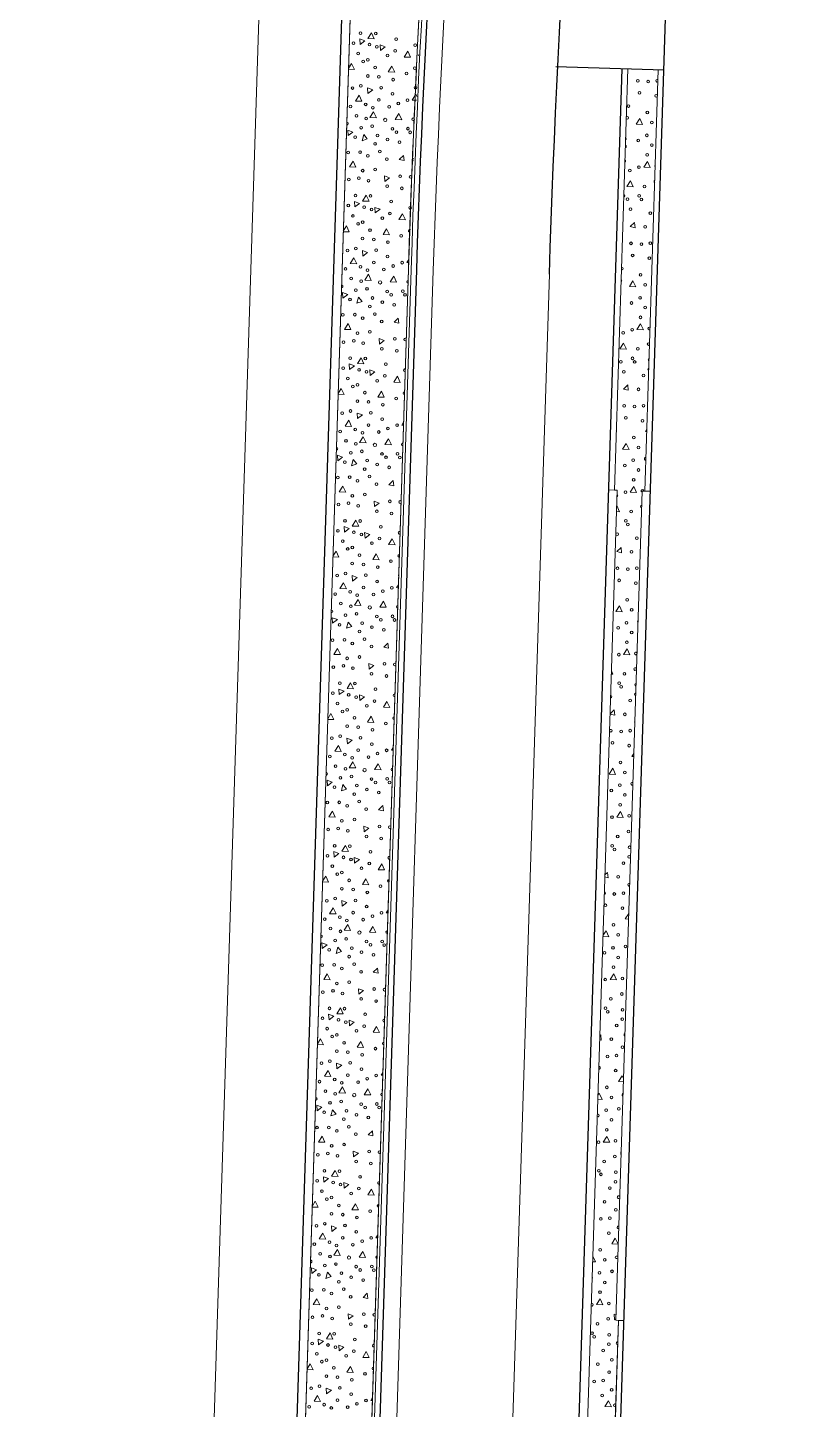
# Model space of a CAD drawing. Extents: x 2536801 to 2538856, y 7112140 to 7131569.
# Drawn here: x 2538218.5 to 2538311.1, y 7125924.3 to 7126090.9 of the extents above; entities that cross this region are included whole.
import ezdxf

# ---------------------------------------------------------------- set-up
doc = ezdxf.new("R2010")
doc.units = 0
doc.header["$LTSCALE"] = 100
doc.header["$MEASUREMENT"] = 0
for name, color, linetype, lineweight in [('D_BOC_FR', 3, 'Continuous', 13), ('D_BOC_RMP', 1, 'Continuous', 13), ('D_CTB_1', 2, 'Continuous', 0), ('D_EOS_ML', 7, 'Continuous', 30), ('D_EOS_RMP', 1, 'Continuous', 30), ('D_EOT_ML', 7, 'Continuous', 13), ('D_EOT_RMP', 1, 'Continuous', 13), ('D_FOC_FR', 3, 'Continuous', 30), ('D_MBGF', 20, 'Continuous', 0), ('D_RIPRAP_1', 7, 'Continuous', 0)]:
    doc.layers.add(name, color=color, linetype=linetype, lineweight=lineweight)
doc.linetypes.add('mbgf', pattern='A,1,-0.5,[46,dgnlstyle-BGELINES.shx,S=0.008,R=0,X=0,Y=0],-0.5,1', length=3)

msp = doc.modelspace()

# ---------------------------------------------------------------- linework, layer by layer
at = {"layer": 'D_BOC_FR', "lineweight": 0}
for p, q in [((2538292.96, 7126035.02), (2538294.57, 7126085.79)), ((2538293.62, 7126035), (2538292.96, 7126035.02)), ((2538287.74, 7125871.5), (2538289.77, 7125935.07)), ((2538290.44, 7125935.05), (2538289.77, 7125935.07))]:
    msp.add_line(p, q, dxfattribs=at)
at = {"layer": 'D_BOC_RMP', "lineweight": 0}
for p, q in [((2538289.28, 7126035.14), (2538290.9, 7126085.91)), ((2538250.83, 7125623.96), (2538264.78, 7126061.7)), ((2538288.61, 7126035.16), (2538289.28, 7126035.14))]:
    msp.add_line(p, q, dxfattribs=at)
at = {"layer": 'D_BOC_RMP', "lineweight": 0, "extrusion": (0, 0, -1)}
msp.add_arc((-2539766.68, 7126013.84), 1502.67, 1.82493, 5.82511, dxfattribs=at)
at = {"layer": 'D_CTB_1', "linetype": 'Continuous', "lineweight": 0, "ltscale": 0.025}
for p, q in [((2538240.41, 7125558.57), (2538266.77, 7126386.03)), ((2538286.43, 7125935.18), (2538289.61, 7126035.13)), ((2538289.44, 7125935.08), (2538292.62, 7126035.03))]:
    msp.add_line(p, q, dxfattribs=at)
at = {"layer": 'D_EOS_ML'}
msp.add_line((2538239.41, 7125558.6), (2538319.33, 7128066.94), dxfattribs=at)
at = {"layer": 'D_EOS_RMP'}
for p, q in [((2538275.49, 7125623.18), (2538290.23, 7126085.93)), ((2538295.24, 7126085.77), (2538282.23, 7126086.18)), ((2538251.5, 7125623.94), (2538265.44, 7126061.68))]:
    msp.add_line(p, q, dxfattribs=at)
at = {"layer": 'D_EOS_RMP', "extrusion": (0, 0, -1)}
for radius in [1502, 1486]:
    msp.add_arc((-2539766.68, 7126013.84), radius, 1.82493, 5.82511, dxfattribs=at)
at = {"layer": 'D_EOT_ML'}
msp.add_line((2538218.53, 7125217.38), (2538310.38, 7128099.91), dxfattribs=at)
at = {"layer": 'D_EOT_RMP'}
for p, q in [((2538253.5, 7125623.88), (2538267.44, 7126061.61)), ((2538267.49, 7125623.43), (2538281.44, 7126061.17))]:
    msp.add_line(p, q, dxfattribs=at)
at = {"layer": 'D_EOT_RMP', "extrusion": (0, 0, -1)}
msp.add_arc((-2539766.68, 7126013.84), 1500, 1.82493, 5.82511, dxfattribs=at)
at = {"layer": 'D_FOC_FR', "color": 3}
msp.add_line((2538295.36, 7126089.44), (2538302.14, 7126302.29), dxfattribs=at)
at = {"layer": 'D_FOC_FR'}
msp.add_line((2538288.41, 7125871.48), (2538295.36, 7126089.44), dxfattribs=at)
at = {"layer": 'D_MBGF', "linetype": 'mbgf', "lineweight": 13, "ltscale": 0.025}
for p, q in [((2538250.5, 7125623.97), (2538264.45, 7126061.72)), ((2538289.77, 7125935.07), (2538289.39, 7125923.08))]:
    msp.add_line(p, q, dxfattribs=at)
at = {"layer": 'D_MBGF', "linetype": 'mbgf', "lineweight": 13, "ltscale": 0.025, "extrusion": (0, 0, -1)}
msp.add_arc((-2539766.68, 7126013.84), 1503, 1.82493, 5.82511, dxfattribs=at)
at = {"layer": 'D_RIPRAP_1', "color": 7, "linetype": 'Continuous', "lineweight": 0}
for p, q in [((2538263.34, 7126074.98), (2538263.85, 7126075.49)), ((2538263.85, 7126075.49), (2538263.92, 7126074.86)), ((2538263.92, 7126074.86), (2538263.34, 7126074.98)), ((2538291.19, 7126066.91), (2538291.7, 7126067.4)), ((2538291.77, 7126066.77), (2538291.19, 7126066.91)), ((2538291.7, 7126067.4), (2538291.77, 7126066.77)), ((2538262.71, 7126055.39), (2538263.22, 7126055.89)), ((2538263.29, 7126055.27), (2538262.71, 7126055.39)), ((2538263.22, 7126055.89), (2538263.29, 7126055.27)), ((2538290.37, 7126047.32), (2538290.89, 7126047.82)), ((2538290.95, 7126047.19), (2538290.37, 7126047.32)), ((2538290.89, 7126047.82), (2538290.95, 7126047.19)), ((2538262.09, 7126035.8), (2538262.6, 7126036.3)), ((2538262.67, 7126035.67), (2538262.09, 7126035.8)), ((2538262.6, 7126036.3), (2538262.67, 7126035.67)), ((2538289.56, 7126027.74), (2538290.08, 7126028.23)), ((2538290.14, 7126027.6), (2538289.56, 7126027.74)), ((2538290.08, 7126028.23), (2538290.14, 7126027.6)), ((2538261.46, 7126016.21), (2538261.98, 7126016.71)), ((2538262.04, 7126016.08), (2538261.46, 7126016.21)), ((2538261.98, 7126016.71), (2538262.04, 7126016.08)), ((2538288.75, 7126008.16), (2538289.26, 7126008.65)), ((2538289.26, 7126008.65), (2538289.33, 7126008.02)), ((2538289.33, 7126008.02), (2538288.75, 7126008.15)), ((2538260.84, 7125996.62), (2538261.35, 7125997.12)), ((2538261.35, 7125997.12), (2538261.42, 7125996.49)), ((2538261.42, 7125996.49), (2538260.84, 7125996.62)), ((2538288.13, 7125988.76), (2538288.45, 7125989.06)), ((2538288.45, 7125989.06), (2538288.51, 7125988.43)), ((2538288.51, 7125988.43), (2538288.13, 7125988.52)), ((2538260.21, 7125977.02), (2538260.73, 7125977.53)), ((2538260.79, 7125976.9), (2538260.21, 7125977.02)), ((2538260.73, 7125977.53), (2538260.79, 7125976.9)), ((2538287.7, 7125968.85), (2538287.5, 7125968.89)), ((2538287.52, 7125969.36), (2538287.64, 7125969.48)), ((2538287.64, 7125969.48), (2538287.7, 7125968.85)), ((2538259.59, 7125957.43), (2538260.1, 7125957.93)), ((2538260.17, 7125957.31), (2538259.59, 7125957.43)), ((2538260.1, 7125957.93), (2538260.17, 7125957.31)), ((2538286.88, 7125949.36), (2538286.89, 7125949.26)), ((2538286.89, 7125949.26), (2538286.88, 7125949.27)), ((2538258.97, 7125937.84), (2538259.48, 7125938.34)), ((2538259.55, 7125937.71), (2538258.97, 7125937.84)), ((2538259.48, 7125938.34), (2538259.55, 7125937.71))]:
    msp.add_line(p, q, dxfattribs=at)
at = {"layer": 'D_RIPRAP_1', "color": 7, "lineweight": 0, "flags": 128}
for points in [[(2538258.82, 7126136.25), (2538240.41, 7125558.57), (2538246.95, 7125558.36)], [(2538287.74, 7125871.5), (2538289.77, 7125935.07), (2538289.44, 7125935.08), (2538292.62, 7126035.03), (2538292.96, 7126035.02), (2538294.57, 7126085.79), (2538290.9, 7126085.91), (2538289.28, 7126035.14), (2538289.61, 7126035.13), (2538286.43, 7125935.18), (2538276.49, 7125623.15)], [(2538250.5, 7125623.98), (2538264.45, 7126061.71)]]:
    msp.add_lwpolyline(points, dxfattribs=at)
at = {"layer": 'D_RIPRAP_1', "color": 7, "linetype": 'Continuous', "lineweight": 0, "flags": 128}
for points in [[(2538260.33, 7126089.56), (2538259.55, 7126089.59), (2538259.98, 7126090.28)], [(2538258.61, 7126088.87), (2538258.57, 7126089.54), (2538259.19, 7126089.3)], [(2538261.08, 7126088.15), (2538261.04, 7126088.82), (2538261.65, 7126088.58)], [(2538264.7, 7126087.32), (2538263.92, 7126087.34), (2538264.36, 7126088.04)], [(2538262.79, 7126085.52), (2538262.01, 7126085.55), (2538262.44, 7126086.24)], [(2538259.57, 7126082.95), (2538259.53, 7126083.62), (2538260.15, 7126083.38)], [(2538258.84, 7126082.02), (2538258.06, 7126082.04), (2538258.49, 7126082.74)], [(2538260.59, 7126080.03), (2538259.81, 7126080.05), (2538260.25, 7126080.75)], [(2538263.64, 7126079.79), (2538262.86, 7126079.82), (2538263.3, 7126080.52)], [(2538257.18, 7126077.87), (2538257.13, 7126078.54), (2538257.75, 7126078.3)], [(2538292.67, 7126079.23), (2538291.89, 7126079.26), (2538292.33, 7126079.95)], [(2538259.49, 7126077.48), (2538258.85, 7126077.26), (2538259.05, 7126078.01)], [(2538258.12, 7126074.09), (2538257.35, 7126074.11), (2538257.78, 7126074.81)], [(2538293.59, 7126074.04), (2538292.81, 7126074.07), (2538293.25, 7126074.77)], [(2538261.59, 7126072.34), (2538261.55, 7126073.01), (2538262.16, 7126072.77)], [(2538291.54, 7126071.71), (2538290.76, 7126071.74), (2538291.2, 7126072.44)], [(2538259.7, 7126069.97), (2538258.92, 7126069.99), (2538259.36, 7126070.69)], [(2538257.99, 7126069.27), (2538257.94, 7126069.94), (2538258.56, 7126069.71)], [(2538260.45, 7126068.55), (2538260.41, 7126069.22), (2538261.03, 7126068.99)], [(2538264.08, 7126067.72), (2538263.3, 7126067.75), (2538263.73, 7126068.45)], [(2538262.16, 7126065.93), (2538261.39, 7126065.95), (2538261.82, 7126066.65)], [(2538258.95, 7126063.36), (2538258.91, 7126064.03), (2538259.53, 7126063.79)], [(2538258.22, 7126062.43), (2538257.44, 7126062.45), (2538257.87, 7126063.15)], [(2538259.97, 7126060.43), (2538259.19, 7126060.46), (2538259.62, 7126061.16)], [(2538263.02, 7126060.2), (2538262.24, 7126060.23), (2538262.67, 7126060.92)], [(2538291.86, 7126059.64), (2538291.08, 7126059.67), (2538291.52, 7126060.37)], [(2538256.55, 7126058.28), (2538256.51, 7126058.95), (2538257.13, 7126058.71)], [(2538258.86, 7126057.89), (2538258.23, 7126057.67), (2538258.43, 7126058.42)], [(2538257.5, 7126054.5), (2538256.72, 7126054.52), (2538257.16, 7126055.22)], [(2538292.78, 7126054.45), (2538292, 7126054.49), (2538292.44, 7126055.18)], [(2538260.96, 7126052.75), (2538260.92, 7126053.42), (2538261.54, 7126053.18)], [(2538290.72, 7126052.13), (2538289.95, 7126052.16), (2538290.39, 7126052.85)], [(2538257.36, 7126049.68), (2538257.32, 7126050.35), (2538257.94, 7126050.12)], [(2538259.08, 7126050.38), (2538258.3, 7126050.4), (2538258.73, 7126051.1)], [(2538259.83, 7126048.96), (2538259.79, 7126049.63), (2538260.41, 7126049.4)], [(2538263.45, 7126048.13), (2538262.68, 7126048.16), (2538263.11, 7126048.86)], [(2538261.54, 7126046.34), (2538260.76, 7126046.36), (2538261.19, 7126047.06)], [(2538257.59, 7126042.83), (2538256.81, 7126042.86), (2538257.25, 7126043.56)], [(2538258.32, 7126043.76), (2538258.28, 7126044.43), (2538258.9, 7126044.2)], [(2538259.34, 7126040.84), (2538258.56, 7126040.87), (2538259, 7126041.57)], [(2538262.39, 7126040.61), (2538261.61, 7126040.63), (2538262.05, 7126041.33)], [(2538291.04, 7126040.06), (2538290.27, 7126040.09), (2538290.71, 7126040.78)], [(2538255.93, 7126038.68), (2538255.89, 7126039.35), (2538256.5, 7126039.12)], [(2538258.24, 7126038.3), (2538257.6, 7126038.08), (2538257.8, 7126038.83)], [(2538256.88, 7126034.91), (2538256.1, 7126034.93), (2538256.53, 7126035.63)], [(2538291.96, 7126034.87), (2538291.19, 7126034.9), (2538291.63, 7126035.6)], [(2538260.34, 7126033.16), (2538260.3, 7126033.83), (2538260.92, 7126033.59)], [(2538256.74, 7126030.09), (2538256.7, 7126030.76), (2538257.31, 7126030.52)], [(2538258.45, 7126030.79), (2538257.68, 7126030.81), (2538258.11, 7126031.51)], [(2538259.21, 7126029.37), (2538259.16, 7126030.04), (2538259.78, 7126029.8)], [(2538262.83, 7126028.54), (2538262.05, 7126028.57), (2538262.48, 7126029.26)], [(2538260.91, 7126026.74), (2538260.14, 7126026.77), (2538260.57, 7126027.47)], [(2538256.97, 7126023.24), (2538256.19, 7126023.27), (2538256.62, 7126023.97)], [(2538257.7, 7126024.17), (2538257.66, 7126024.84), (2538258.28, 7126024.61)], [(2538258.72, 7126021.25), (2538257.94, 7126021.27), (2538258.37, 7126021.97)], [(2538261.77, 7126021.02), (2538260.99, 7126021.04), (2538261.42, 7126021.74)], [(2538290.23, 7126020.47), (2538289.45, 7126020.5), (2538289.89, 7126021.2)], [(2538255.3, 7126019.09), (2538255.26, 7126019.76), (2538255.88, 7126019.53)], [(2538257.61, 7126018.71), (2538256.98, 7126018.49), (2538257.18, 7126019.24)], [(2538256.25, 7126015.31), (2538255.47, 7126015.34), (2538255.91, 7126016.04)], [(2538291.15, 7126015.28), (2538290.37, 7126015.32), (2538290.81, 7126016.01)], [(2538259.72, 7126013.56), (2538259.67, 7126014.23), (2538260.29, 7126014)], [(2538257.83, 7126011.19), (2538257.05, 7126011.22), (2538257.48, 7126011.92)], [(2538256.11, 7126010.5), (2538256.07, 7126011.17), (2538256.69, 7126010.93)], [(2538258.58, 7126009.78), (2538258.54, 7126010.45), (2538259.16, 7126010.21)], [(2538262.2, 7126008.95), (2538261.43, 7126008.97), (2538261.86, 7126009.67)], [(2538260.29, 7126007.15), (2538259.51, 7126007.18), (2538259.94, 7126007.88)], [(2538257.08, 7126004.58), (2538257.03, 7126005.25), (2538257.65, 7126005.01)], [(2538256.34, 7126003.65), (2538255.56, 7126003.68), (2538256, 7126004.37)], [(2538258.09, 7126001.66), (2538257.32, 7126001.68), (2538257.75, 7126002.38)], [(2538261.14, 7126001.42), (2538260.37, 7126001.45), (2538260.8, 7126002.15)], [(2538289.42, 7126000.88), (2538288.64, 7126000.92), (2538289.08, 7126001.61)], [(2538254.68, 7125999.5), (2538254.64, 7126000.17), (2538255.26, 7125999.93)], [(2538256.99, 7125999.11), (2538256.36, 7125998.9), (2538256.55, 7125999.65)], [(2538255.63, 7125995.72), (2538254.85, 7125995.75), (2538255.28, 7125996.44)], [(2538290.34, 7125995.7), (2538289.56, 7125995.73), (2538290, 7125996.42)], [(2538259.09, 7125993.97), (2538259.05, 7125994.64), (2538259.67, 7125994.41)], [(2538257.21, 7125991.6), (2538256.43, 7125991.63), (2538256.86, 7125992.32)], [(2538255.49, 7125990.91), (2538255.45, 7125991.58), (2538256.07, 7125991.34)], [(2538257.96, 7125990.19), (2538257.91, 7125990.86), (2538258.53, 7125990.62)], [(2538261.58, 7125989.36), (2538260.8, 7125989.38), (2538261.23, 7125990.08)], [(2538259.67, 7125987.56), (2538258.89, 7125987.59), (2538259.32, 7125988.28)], [(2538256.45, 7125984.99), (2538256.41, 7125985.66), (2538257.03, 7125985.42)], [(2538255.72, 7125984.06), (2538254.94, 7125984.08), (2538255.37, 7125984.78)], [(2538257.47, 7125982.07), (2538256.69, 7125982.09), (2538257.12, 7125982.79)], [(2538260.52, 7125981.83), (2538259.74, 7125981.86), (2538260.17, 7125982.56)], [(2538254.06, 7125979.91), (2538254.01, 7125980.58), (2538254.63, 7125980.34)], [(2538256.36, 7125979.52), (2538255.73, 7125979.3), (2538255.93, 7125980.05)], [(2538255, 7125976.13), (2538254.23, 7125976.15), (2538254.66, 7125976.85)], [(2538289.53, 7125976.11), (2538288.75, 7125976.15), (2538289.19, 7125976.84)], [(2538258.47, 7125974.38), (2538258.42, 7125975.05), (2538259.04, 7125974.81)], [(2538254.87, 7125971.31), (2538254.82, 7125971.98), (2538255.44, 7125971.75)], [(2538256.58, 7125972.01), (2538255.8, 7125972.03), (2538256.24, 7125972.73)], [(2538257.33, 7125970.59), (2538257.29, 7125971.26), (2538257.91, 7125971.03)], [(2538260.96, 7125969.76), (2538260.18, 7125969.79), (2538260.61, 7125970.49)], [(2538259.04, 7125967.97), (2538258.26, 7125967.99), (2538258.7, 7125968.69)], [(2538255.83, 7125965.4), (2538255.79, 7125966.07), (2538256.4, 7125965.83)], [(2538255.09, 7125964.47), (2538254.32, 7125964.49), (2538254.75, 7125965.19)], [(2538256.85, 7125962.47), (2538256.07, 7125962.5), (2538256.5, 7125963.2)], [(2538259.9, 7125962.24), (2538259.12, 7125962.27), (2538259.55, 7125962.96)], [(2538253.43, 7125960.32), (2538253.39, 7125960.99), (2538254.01, 7125960.75)], [(2538255.74, 7125959.93), (2538255.11, 7125959.71), (2538255.3, 7125960.46)], [(2538254.38, 7125956.54), (2538253.6, 7125956.56), (2538254.03, 7125957.26)], [(2538288.71, 7125956.53), (2538287.94, 7125956.56), (2538288.37, 7125957.25)], [(2538257.84, 7125954.79), (2538257.8, 7125955.46), (2538258.42, 7125955.22)], [(2538254.24, 7125951.72), (2538254.2, 7125952.39), (2538254.82, 7125952.16)], [(2538255.96, 7125952.42), (2538255.18, 7125952.44), (2538255.61, 7125953.14)], [(2538256.71, 7125951), (2538256.67, 7125951.67), (2538257.28, 7125951.44)], [(2538260.33, 7125950.17), (2538259.55, 7125950.2), (2538259.99, 7125950.9)], [(2538258.42, 7125948.38), (2538257.64, 7125948.4), (2538258.07, 7125949.1)], [(2538254.47, 7125944.87), (2538253.69, 7125944.9), (2538254.12, 7125945.6)], [(2538255.2, 7125945.8), (2538255.16, 7125946.47), (2538255.78, 7125946.24)], [(2538256.22, 7125942.88), (2538255.44, 7125942.91), (2538255.88, 7125943.61)], [(2538259.27, 7125942.65), (2538258.49, 7125942.67), (2538258.93, 7125943.37)], [(2538252.81, 7125940.72), (2538252.76, 7125941.39), (2538253.38, 7125941.16)], [(2538255.12, 7125940.34), (2538254.48, 7125940.12), (2538254.68, 7125940.87)], [(2538253.75, 7125936.95), (2538252.98, 7125936.97), (2538253.41, 7125937.67)], [(2538287.9, 7125936.94), (2538287.12, 7125936.98), (2538287.56, 7125937.67)], [(2538257.22, 7125935.2), (2538257.18, 7125935.87), (2538257.8, 7125935.63)], [(2538253.62, 7125932.13), (2538253.57, 7125932.8), (2538254.19, 7125932.56)], [(2538255.33, 7125932.82), (2538254.55, 7125932.85), (2538254.99, 7125933.55)], [(2538256.08, 7125931.41), (2538256.04, 7125932.08), (2538256.66, 7125931.84)], [(2538259.71, 7125930.58), (2538258.93, 7125930.61), (2538259.36, 7125931.3)], [(2538257.79, 7125928.78), (2538257.02, 7125928.81), (2538257.45, 7125929.51)], [(2538253.85, 7125925.28), (2538253.07, 7125925.31), (2538253.5, 7125926.01)], [(2538254.58, 7125926.21), (2538254.54, 7125926.88), (2538255.16, 7125926.65)], [(2538288.92, 7125924.66), (2538288.14, 7125924.69), (2538288.58, 7125925.39)]]:
    msp.add_lwpolyline(points, close=True, dxfattribs=at)
for points in [[(2538257.21, 7126085.96), (2538257.59, 7126086.57), (2538257.94, 7126085.85), (2538257.21, 7126085.87)], [(2538265.43, 7126082.15), (2538264.89, 7126082.16), (2538265.33, 7126082.86), (2538265.45, 7126082.6)], [(2538290.63, 7126077.67), (2538290.74, 7126077.45), (2538290.63, 7126077.45)], [(2538256.59, 7126066.36), (2538256.97, 7126066.98), (2538257.31, 7126066.26), (2538256.59, 7126066.28)], [(2538264.49, 7126062.57), (2538264.27, 7126062.57), (2538264.5, 7126062.95)], [(2538255.97, 7126046.77), (2538256.35, 7126047.39), (2538256.69, 7126046.66), (2538255.96, 7126046.69)], [(2538263.85, 7126042.97), (2538263.64, 7126042.98), (2538263.86, 7126043.33)], [(2538293.18, 7126042.2), (2538293.02, 7126042.2), (2538293.19, 7126042.48)], [(2538289.55, 7126033.23), (2538289.57, 7126033.27), (2538289.91, 7126032.54), (2538289.53, 7126032.56)], [(2538255.34, 7126027.18), (2538255.72, 7126027.79), (2538256.07, 7126027.07), (2538255.34, 7126027.09)], [(2538263.22, 7126023.38), (2538263.02, 7126023.39), (2538263.24, 7126023.74)], [(2538292.23, 7126022.62), (2538292.21, 7126022.62), (2538292.23, 7126022.65)], [(2538288.92, 7126013.35), (2538289.1, 7126012.96), (2538288.91, 7126012.96)], [(2538254.72, 7126007.59), (2538255.1, 7126008.2), (2538255.44, 7126007.48), (2538254.71, 7126007.5)], [(2538262.6, 7126003.79), (2538262.4, 7126003.8), (2538262.61, 7126004.14)], [(2538291.6, 7126003.02), (2538291.39, 7126003.03), (2538291.61, 7126003.38)], [(2538288.28, 7125993.38), (2538288.29, 7125993.37), (2538288.28, 7125993.37)], [(2538254.09, 7125988), (2538254.47, 7125988.61), (2538254.82, 7125987.89), (2538254.09, 7125987.91)], [(2538261.98, 7125984.2), (2538261.77, 7125984.2), (2538261.99, 7125984.55)], [(2538290.98, 7125983.43), (2538290.58, 7125983.45), (2538291, 7125984.11)], [(2538287.9, 7125981.45), (2538288.27, 7125982.03), (2538288.61, 7125981.3), (2538287.9, 7125981.33)], [(2538253.47, 7125968.4), (2538253.85, 7125969.02), (2538254.19, 7125968.3), (2538253.47, 7125968.32)], [(2538261.35, 7125964.61), (2538261.15, 7125964.61), (2538261.36, 7125964.96)], [(2538290.35, 7125963.84), (2538289.77, 7125963.86), (2538290.21, 7125964.56), (2538290.37, 7125964.21)], [(2538287.29, 7125962.18), (2538287.45, 7125962.44), (2538287.79, 7125961.71), (2538287.27, 7125961.74)], [(2538290.07, 7125955.07), (2538290.06, 7125955.4), (2538290.08, 7125955.39)], [(2538252.84, 7125948.81), (2538253.22, 7125949.43), (2538253.57, 7125948.7), (2538252.84, 7125948.73)], [(2538260.73, 7125945.01), (2538260.52, 7125945.02), (2538260.74, 7125945.37)], [(2538289.73, 7125944.25), (2538288.95, 7125944.28), (2538289.39, 7125944.97), (2538289.73, 7125944.25)], [(2538286.67, 7125942.8), (2538286.98, 7125942.13), (2538286.65, 7125942.14)], [(2538289.44, 7125935.27), (2538289.28, 7125935.15), (2538289.24, 7125935.82), (2538289.46, 7125935.73)], [(2538252.22, 7125929.22), (2538252.6, 7125929.83), (2538252.95, 7125929.11), (2538252.22, 7125929.13)], [(2538260.1, 7125925.42), (2538259.9, 7125925.43), (2538260.11, 7125925.77)]]:
    msp.add_lwpolyline(points, dxfattribs=at)
at = {"layer": 'D_RIPRAP_1', "color": 7, "linetype": 'Continuous', "lineweight": 0}
for centre, radius in [((2538258.67, 7126090.23), 0.163), ((2538260.5, 7126090.19), 0.163), ((2538257.82, 7126089.03), 0.163), ((2538259.74, 7126088.84), 0.163), ((2538260.64, 7126088.57), 0.163), ((2538262.98, 7126089.51), 0.163), ((2538265.27, 7126088.77), 0.163), ((2538258.39, 7126087.78), 0.163), ((2538258.99, 7126086.82), 0.163), ((2538259.55, 7126087.02), 0.163), ((2538261.92, 7126087.52), 0.163), ((2538262.85, 7126088.09), 0.163), ((2538259.54, 7126085.06), 0.163), ((2538260.43, 7126086.07), 0.163), ((2538264.21, 7126085.37), 0.163), ((2538265.22, 7126086.01), 0.163), ((2538257.72, 7126083.61), 0.163), ((2538258.72, 7126083.87), 0.163), ((2538260.89, 7126084.95), 0.163), ((2538261.17, 7126083.65), 0.163), ((2538262.61, 7126084.62), 0.163), ((2538265.3, 7126083.65), 0.163), ((2538292.09, 7126084.48), 0.163), ((2538293.34, 7126084.38), 0.163), ((2538260.89, 7126082.17), 0.163), ((2538262.53, 7126082.9), 0.163), ((2538263.23, 7126081.75), 0.163), ((2538264.32, 7126082.15), 0.163), ((2538292.29, 7126083.02), 0.163), ((2538294.3, 7126082.68), 0.163), ((2538257.47, 7126081.39), 0.163), ((2538258.17, 7126080.25), 0.163), ((2538259.29, 7126081.64), 0.163), ((2538260.15, 7126081.24), 0.163), ((2538262.11, 7126081.33), 0.163), ((2538290.97, 7126081.44), 0.163), ((2538293.25, 7126080.67), 0.163), ((2538258.74, 7126078.83), 0.163), ((2538259.36, 7126079.92), 0.163), ((2538260.08, 7126079), 0.163), ((2538261.65, 7126079.77), 0.199), ((2538262.51, 7126078.69), 0.163), ((2538264.39, 7126078.71), 0.163), ((2538265.03, 7126079.84), 0.163), ((2538293.8, 7126079.46), 0.163), ((2538258.03, 7126077.7), 0.163), ((2538260.42, 7126076.87), 0.163), ((2538260.73, 7126077.89), 0.163), ((2538261.92, 7126077.4), 0.163), ((2538262.99, 7126078.28), 0.163), ((2538263.36, 7126077.08), 0.163), ((2538264.65, 7126078.27), 0.163), ((2538292.16, 7126077.28), 0.163), ((2538293.18, 7126077.91), 0.163), ((2538293.8, 7126076.74), 0.163), ((2538257.17, 7126075.85), 0.163), ((2538258.61, 7126075.88), 0.163), ((2538259.55, 7126075.45), 0.163), ((2538261.01, 7126075.96), 0.163), ((2538261.85, 7126075.05), 0.163), ((2538293.23, 7126075.55), 0.163), ((2538258.93, 7126073.65), 0.163), ((2538260.43, 7126073.8), 0.163), ((2538291.14, 7126073.67), 0.163), ((2538292.24, 7126074.06), 0.163), ((2538257.26, 7126072.59), 0.163), ((2538258.47, 7126072.74), 0.163), ((2538259.63, 7126072.44), 0.163), ((2538261.87, 7126071.77), 0.163), ((2538263.45, 7126072.97), 0.163), ((2538264.7, 7126072.89), 0.163), ((2538292.92, 7126071.74), 0.163), ((2538258.05, 7126070.64), 0.163), ((2538259.87, 7126070.6), 0.163), ((2538263.66, 7126071.52), 0.163), ((2538290.87, 7126070.21), 0.163), ((2538292.27, 7126070.62), 0.163), ((2538292.53, 7126070.18), 0.163), ((2538257.2, 7126069.44), 0.163), ((2538259.12, 7126069.25), 0.163), ((2538260.01, 7126068.98), 0.163), ((2538262.22, 7126068.5), 0.163), ((2538262.36, 7126069.92), 0.163), ((2538291.23, 7126069), 0.163), ((2538293.61, 7126068.53), 0.163), ((2538257.76, 7126068.19), 0.163), ((2538258.37, 7126067.23), 0.163), ((2538258.93, 7126067.43), 0.163), ((2538261.3, 7126067.92), 0.163), ((2538292.98, 7126066.87), 0.163), ((2538258.92, 7126065.47), 0.163), ((2538259.81, 7126066.48), 0.163), ((2538260.27, 7126065.36), 0.163), ((2538261.98, 7126065.03), 0.163), ((2538263.58, 7126065.78), 0.163), ((2538257.09, 7126064.02), 0.163), ((2538258.1, 7126064.27), 0.163), ((2538260.55, 7126064.06), 0.163), ((2538291.28, 7126064.89), 0.163), ((2538291.48, 7126063.44), 0.163), ((2538292.53, 7126064.8), 0.163), ((2538293.61, 7126064.91), 0.163), ((2538256.85, 7126061.8), 0.163), ((2538258.67, 7126062.05), 0.163), ((2538260.27, 7126062.58), 0.163), ((2538261.49, 7126061.74), 0.163), ((2538261.91, 7126063.31), 0.163), ((2538262.6, 7126062.16), 0.163), ((2538263.7, 7126062.56), 0.163), ((2538293.49, 7126063.1), 0.163), ((2538257.55, 7126060.66), 0.163), ((2538258.74, 7126060.32), 0.163), ((2538259.52, 7126061.65), 0.163), ((2538261.03, 7126060.18), 0.199), ((2538292.44, 7126061.09), 0.163), ((2538258.11, 7126059.24), 0.163), ((2538259.45, 7126059.41), 0.163), ((2538261.88, 7126059.09), 0.163), ((2538262.36, 7126058.69), 0.163), ((2538263.76, 7126059.11), 0.163), ((2538264.03, 7126058.68), 0.163), ((2538292.99, 7126059.88), 0.163), ((2538257.4, 7126058.11), 0.163), ((2538259.79, 7126057.28), 0.163), ((2538260.11, 7126058.3), 0.163), ((2538261.3, 7126057.81), 0.163), ((2538262.74, 7126057.48), 0.163), ((2538291.35, 7126057.7), 0.163), ((2538292.37, 7126058.32), 0.163), ((2538292.99, 7126057.16), 0.163), ((2538256.54, 7126056.26), 0.163), ((2538257.99, 7126056.29), 0.163), ((2538258.93, 7126055.86), 0.163), ((2538260.39, 7126056.37), 0.163), ((2538261.22, 7126055.46), 0.163), ((2538292.42, 7126055.97), 0.163), ((2538258.31, 7126054.06), 0.163), ((2538259.8, 7126054.21), 0.163), ((2538262.82, 7126053.38), 0.163), ((2538290.33, 7126054.09), 0.163), ((2538291.43, 7126054.48), 0.163), ((2538256.63, 7126052.99), 0.163), ((2538257.85, 7126053.15), 0.163), ((2538259, 7126052.85), 0.163), ((2538261.25, 7126052.18), 0.163), ((2538263.04, 7126051.93), 0.163), ((2538292.11, 7126052.16), 0.163), ((2538257.43, 7126051.05), 0.163), ((2538259.25, 7126051.01), 0.163), ((2538261.73, 7126050.33), 0.163), ((2538290.06, 7126050.62), 0.163), ((2538291.46, 7126051.03), 0.163), ((2538291.72, 7126050.59), 0.163), ((2538256.58, 7126049.84), 0.163), ((2538257.14, 7126048.59), 0.163), ((2538258.49, 7126049.65), 0.163), ((2538259.39, 7126049.39), 0.163), ((2538261.6, 7126048.91), 0.163), ((2538290.42, 7126049.41), 0.163), ((2538292.8, 7126048.95), 0.163), ((2538257.74, 7126047.64), 0.163), ((2538258.3, 7126047.84), 0.163), ((2538259.18, 7126046.89), 0.163), ((2538260.67, 7126048.33), 0.163), ((2538292.17, 7126047.29), 0.163), ((2538258.29, 7126045.88), 0.163), ((2538259.64, 7126045.77), 0.163), ((2538261.36, 7126045.44), 0.163), ((2538262.96, 7126046.19), 0.163), ((2538290.46, 7126045.31), 0.163), ((2538291.71, 7126045.21), 0.163), ((2538292.8, 7126045.32), 0.163), ((2538256.47, 7126044.43), 0.163), ((2538257.47, 7126044.68), 0.163), ((2538259.92, 7126044.47), 0.163), ((2538261.28, 7126043.71), 0.163), ((2538290.66, 7126043.85), 0.163), ((2538292.68, 7126043.51), 0.163), ((2538256.22, 7126042.21), 0.163), ((2538258.04, 7126042.46), 0.163), ((2538258.9, 7126042.06), 0.163), ((2538259.64, 7126042.99), 0.163), ((2538260.86, 7126042.15), 0.163), ((2538261.98, 7126042.57), 0.163), ((2538263.07, 7126042.96), 0.163), ((2538256.92, 7126041.07), 0.163), ((2538258.11, 7126040.73), 0.163), ((2538260.4, 7126040.59), 0.199), ((2538291.62, 7126041.5), 0.163), ((2538292.18, 7126040.29), 0.163), ((2538256.78, 7126038.52), 0.163), ((2538257.49, 7126039.65), 0.163), ((2538258.83, 7126039.82), 0.163), ((2538259.48, 7126038.71), 0.163), ((2538261.26, 7126039.5), 0.163), ((2538261.74, 7126039.1), 0.163), ((2538263.14, 7126039.52), 0.163), ((2538263.4, 7126039.08), 0.163), ((2538291.55, 7126038.74), 0.163), ((2538259.17, 7126037.68), 0.163), ((2538259.76, 7126036.78), 0.163), ((2538260.68, 7126038.22), 0.163), ((2538262.11, 7126037.89), 0.163), ((2538290.53, 7126038.11), 0.163), ((2538292.17, 7126037.57), 0.163), ((2538255.92, 7126036.66), 0.163), ((2538257.36, 7126036.7), 0.163), ((2538258.3, 7126036.26), 0.163), ((2538260.6, 7126035.87), 0.163), ((2538291.6, 7126036.38), 0.163), ((2538256.01, 7126033.4), 0.163), ((2538257.23, 7126033.56), 0.163), ((2538257.68, 7126034.46), 0.163), ((2538259.18, 7126034.62), 0.163), ((2538262.2, 7126033.79), 0.163), ((2538290.61, 7126034.89), 0.163), ((2538258.38, 7126033.26), 0.163), ((2538260.63, 7126032.59), 0.163), ((2538262.41, 7126032.33), 0.163), ((2538291.3, 7126032.57), 0.163), ((2538255.95, 7126030.25), 0.163), ((2538256.8, 7126031.45), 0.163), ((2538257.87, 7126030.06), 0.163), ((2538258.62, 7126031.42), 0.163), ((2538261.11, 7126030.73), 0.163), ((2538290.65, 7126031.45), 0.163), ((2538290.91, 7126031.01), 0.163), ((2538256.52, 7126029), 0.163), ((2538258.77, 7126029.8), 0.163), ((2538260.05, 7126028.74), 0.163), ((2538260.97, 7126029.31), 0.163), ((2538291.98, 7126029.36), 0.163), ((2538257.12, 7126028.05), 0.163), ((2538257.68, 7126028.24), 0.163), ((2538258.56, 7126027.3), 0.163), ((2538291.35, 7126027.7), 0.163), ((2538256.85, 7126025.09), 0.163), ((2538257.67, 7126026.29), 0.163), ((2538259.02, 7126026.17), 0.163), ((2538260.74, 7126025.85), 0.163), ((2538262.34, 7126026.59), 0.163), ((2538289.65, 7126025.72), 0.163), ((2538290.9, 7126025.63), 0.163), ((2538291.98, 7126025.74), 0.163), ((2538255.84, 7126024.84), 0.163), ((2538259.02, 7126023.4), 0.163), ((2538259.3, 7126024.88), 0.163), ((2538260.66, 7126024.12), 0.163), ((2538289.85, 7126024.27), 0.163), ((2538291.87, 7126023.93), 0.163), ((2538255.6, 7126022.62), 0.163), ((2538257.42, 7126022.87), 0.163), ((2538258.27, 7126022.47), 0.163), ((2538260.24, 7126022.56), 0.163), ((2538261.36, 7126022.97), 0.163), ((2538262.45, 7126023.37), 0.163), ((2538290.81, 7126021.92), 0.163), ((2538256.3, 7126021.47), 0.163), ((2538256.87, 7126020.06), 0.163), ((2538257.49, 7126021.14), 0.163), ((2538258.2, 7126020.23), 0.163), ((2538259.78, 7126021), 0.199), ((2538291.36, 7126020.71), 0.163), ((2538256.15, 7126018.92), 0.163), ((2538258.86, 7126019.12), 0.163), ((2538260.05, 7126018.63), 0.163), ((2538260.63, 7126019.91), 0.163), ((2538261.12, 7126019.51), 0.163), ((2538262.52, 7126019.93), 0.163), ((2538262.78, 7126019.49), 0.163), ((2538289.72, 7126018.53), 0.163), ((2538290.74, 7126019.15), 0.163), ((2538255.3, 7126017.07), 0.163), ((2538256.74, 7126017.11), 0.163), ((2538258.55, 7126018.09), 0.163), ((2538259.14, 7126017.19), 0.163), ((2538261.49, 7126018.3), 0.163), ((2538290.79, 7126016.8), 0.163), ((2538291.36, 7126017.99), 0.163), ((2538257.68, 7126016.67), 0.163), ((2538259.98, 7126016.28), 0.163), ((2538289.8, 7126015.31), 0.163), ((2538255.39, 7126013.81), 0.163), ((2538256.6, 7126013.96), 0.163), ((2538257.06, 7126014.87), 0.163), ((2538257.76, 7126013.67), 0.163), ((2538258.56, 7126015.03), 0.163), ((2538261.57, 7126014.2), 0.163), ((2538256.18, 7126011.86), 0.163), ((2538258, 7126011.83), 0.163), ((2538260, 7126012.99), 0.163), ((2538261.79, 7126012.74), 0.163), ((2538289.84, 7126011.86), 0.163), ((2538290.48, 7126012.99), 0.163), ((2538255.33, 7126010.66), 0.163), ((2538257.24, 7126010.47), 0.163), ((2538258.14, 7126010.2), 0.163), ((2538260.48, 7126011.14), 0.163), ((2538290.09, 7126011.42), 0.163), ((2538255.89, 7126009.41), 0.163), ((2538256.5, 7126008.46), 0.163), ((2538257.05, 7126008.65), 0.163), ((2538259.43, 7126009.15), 0.163), ((2538260.35, 7126009.72), 0.163), ((2538291.17, 7126009.78), 0.163), ((2538257.93, 7126007.7), 0.163), ((2538261.71, 7126007), 0.163), ((2538290.54, 7126008.12), 0.163), ((2538255.22, 7126005.24), 0.163), ((2538256.22, 7126005.5), 0.163), ((2538257.05, 7126006.7), 0.163), ((2538258.39, 7126006.58), 0.163), ((2538258.68, 7126005.28), 0.163), ((2538260.11, 7126006.25), 0.163), ((2538290.09, 7126006.04), 0.163), ((2538291.17, 7126006.15), 0.163), ((2538258.39, 7126003.8), 0.163), ((2538260.03, 7126004.53), 0.163), ((2538261.82, 7126003.78), 0.163), ((2538289.04, 7126004.68), 0.163), ((2538291.05, 7126004.34), 0.163), ((2538254.98, 7126003.03), 0.163), ((2538255.67, 7126001.88), 0.163), ((2538256.79, 7126003.27), 0.163), ((2538257.65, 7126002.88), 0.163), ((2538259.62, 7126002.97), 0.163), ((2538260.73, 7126003.38), 0.163), ((2538290, 7126002.33), 0.163), ((2538256.24, 7126000.47), 0.163), ((2538256.86, 7126001.55), 0.163), ((2538257.58, 7126000.63), 0.163), ((2538259.16, 7126001.4), 0.199), ((2538260.01, 7126000.32), 0.163), ((2538261.89, 7126000.34), 0.163), ((2538290.55, 7126001.12), 0.163), ((2538255.53, 7125999.33), 0.163), ((2538257.92, 7125998.5), 0.163), ((2538258.23, 7125999.53), 0.163), ((2538259.43, 7125999.04), 0.163), ((2538260.49, 7125999.91), 0.163), ((2538260.86, 7125998.71), 0.163), ((2538262.15, 7125999.9), 0.163), ((2538288.91, 7125998.94), 0.163), ((2538289.93, 7125999.57), 0.163), ((2538254.67, 7125997.48), 0.163), ((2538256.11, 7125997.51), 0.163), ((2538257.06, 7125997.08), 0.163), ((2538258.51, 7125997.6), 0.163), ((2538289.98, 7125997.21), 0.163), ((2538290.55, 7125998.4), 0.163), ((2538256.43, 7125995.28), 0.163), ((2538257.93, 7125995.43), 0.163), ((2538259.35, 7125996.68), 0.163), ((2538288.99, 7125995.72), 0.163), ((2538291.05, 7125995.87), 0.163), ((2538254.76, 7125994.22), 0.163), ((2538255.98, 7125994.37), 0.163), ((2538257.13, 7125994.08), 0.163), ((2538260.95, 7125994.6), 0.163), ((2538290.97, 7125994), 0.163), ((2538255.55, 7125992.27), 0.163), ((2538257.38, 7125992.23), 0.163), ((2538259.38, 7125993.4), 0.163), ((2538261.16, 7125993.15), 0.163), ((2538289.02, 7125992.28), 0.163), ((2538289.28, 7125991.84), 0.163), ((2538289.67, 7125993.4), 0.163), ((2538291.09, 7125992.09), 0.163), ((2538254.7, 7125991.07), 0.163), ((2538256.62, 7125990.88), 0.163), ((2538257.52, 7125990.61), 0.163), ((2538259.73, 7125990.13), 0.163), ((2538259.86, 7125991.55), 0.163), ((2538290.36, 7125990.19), 0.163), ((2538291.05, 7125990.94), 0.163), ((2538255.27, 7125989.82), 0.163), ((2538255.87, 7125988.86), 0.163), ((2538256.43, 7125989.06), 0.163), ((2538258.8, 7125989.56), 0.163), ((2538289.73, 7125988.53), 0.163), ((2538256.42, 7125987.1), 0.163), ((2538257.31, 7125988.11), 0.163), ((2538257.77, 7125986.99), 0.163), ((2538261.09, 7125987.41), 0.163), ((2538254.6, 7125985.65), 0.163), ((2538255.6, 7125985.91), 0.163), ((2538258.05, 7125985.69), 0.163), ((2538259.49, 7125986.66), 0.163), ((2538288.22, 7125985.1), 0.163), ((2538289.27, 7125986.46), 0.163), ((2538290.36, 7125986.57), 0.163), ((2538254.35, 7125983.43), 0.163), ((2538256.17, 7125983.68), 0.163), ((2538257.77, 7125984.21), 0.163), ((2538259.41, 7125984.94), 0.163), ((2538260.11, 7125983.79), 0.163), ((2538261.2, 7125984.19), 0.163), ((2538290.24, 7125984.75), 0.163), ((2538255.05, 7125982.29), 0.163), ((2538256.24, 7125981.96), 0.163), ((2538257.03, 7125983.28), 0.163), ((2538258.53, 7125981.81), 0.199), ((2538258.99, 7125983.37), 0.163), ((2538289.18, 7125982.75), 0.163), ((2538255.62, 7125980.87), 0.163), ((2538256.95, 7125981.04), 0.163), ((2538259.38, 7125980.73), 0.163), ((2538259.87, 7125980.32), 0.163), ((2538261.27, 7125980.75), 0.163), ((2538261.53, 7125980.31), 0.163), ((2538289.74, 7125981.54), 0.163), ((2538290.62, 7125980.15), 0.163), ((2538254.9, 7125979.74), 0.163), ((2538257.3, 7125978.91), 0.163), ((2538257.61, 7125979.93), 0.163), ((2538258.8, 7125979.44), 0.163), ((2538260.24, 7125979.12), 0.163), ((2538288.09, 7125979.36), 0.163), ((2538289.11, 7125979.98), 0.163), ((2538289.73, 7125978.81), 0.163), ((2538254.05, 7125977.89), 0.163), ((2538255.49, 7125977.92), 0.163), ((2538256.43, 7125977.49), 0.163), ((2538257.89, 7125978), 0.163), ((2538258.73, 7125977.09), 0.163), ((2538289.17, 7125977.63), 0.163), ((2538255.81, 7125975.69), 0.163), ((2538257.31, 7125975.84), 0.163), ((2538288.18, 7125976.14), 0.163), ((2538290.24, 7125976.29), 0.163), ((2538254.14, 7125974.63), 0.163), ((2538255.35, 7125974.78), 0.163), ((2538256.51, 7125974.48), 0.163), ((2538258.75, 7125973.81), 0.163), ((2538260.32, 7125975.01), 0.163), ((2538260.54, 7125973.56), 0.163), ((2538288.86, 7125973.82), 0.163), ((2538290.16, 7125974.41), 0.163), ((2538254.93, 7125972.68), 0.163), ((2538256.75, 7125972.64), 0.163), ((2538259.23, 7125971.96), 0.163), ((2538288.21, 7125972.69), 0.163), ((2538288.47, 7125972.25), 0.163), ((2538290.27, 7125972.51), 0.163), ((2538254.08, 7125971.48), 0.163), ((2538254.64, 7125970.23), 0.163), ((2538256, 7125971.29), 0.163), ((2538256.89, 7125971.02), 0.163), ((2538259.1, 7125970.54), 0.163), ((2538289.55, 7125970.61), 0.163), ((2538290.23, 7125971.36), 0.163), ((2538255.25, 7125969.27), 0.163), ((2538255.81, 7125969.47), 0.163), ((2538256.68, 7125968.52), 0.163), ((2538258.18, 7125969.96), 0.163), ((2538288.91, 7125968.95), 0.163), ((2538255.8, 7125967.51), 0.163), ((2538257.14, 7125967.4), 0.163), ((2538258.86, 7125967.07), 0.163), ((2538260.46, 7125967.82), 0.163), ((2538288.46, 7125966.87), 0.163), ((2538289.54, 7125966.98), 0.163), ((2538290.26, 7125967.99), 0.163), ((2538253.97, 7125966.06), 0.163), ((2538254.97, 7125966.31), 0.163), ((2538257.43, 7125966.1), 0.163), ((2538258.79, 7125965.35), 0.163), ((2538289.43, 7125965.17), 0.163), ((2538253.73, 7125963.84), 0.163), ((2538255.55, 7125964.09), 0.163), ((2538256.4, 7125963.69), 0.163), ((2538257.14, 7125964.62), 0.163), ((2538258.37, 7125963.78), 0.163), ((2538259.48, 7125964.2), 0.163), ((2538260.57, 7125964.6), 0.163), ((2538254.43, 7125962.7), 0.163), ((2538255.62, 7125962.36), 0.163), ((2538257.91, 7125962.22), 0.199), ((2538288.37, 7125963.16), 0.163), ((2538288.93, 7125961.95), 0.163), ((2538254.28, 7125960.15), 0.163), ((2538254.99, 7125961.28), 0.163), ((2538256.33, 7125961.45), 0.163), ((2538256.99, 7125960.34), 0.163), ((2538258.76, 7125961.13), 0.163), ((2538259.24, 7125960.73), 0.163), ((2538260.64, 7125961.15), 0.163), ((2538260.91, 7125960.72), 0.163), ((2538288.3, 7125960.4), 0.163), ((2538289.8, 7125960.57), 0.163), ((2538256.67, 7125959.32), 0.163), ((2538258.18, 7125959.85), 0.163), ((2538259.61, 7125959.52), 0.163), ((2538288.92, 7125959.23), 0.163), ((2538253.42, 7125958.3), 0.163), ((2538254.86, 7125958.33), 0.163), ((2538255.81, 7125957.9), 0.163), ((2538257.27, 7125958.41), 0.163), ((2538258.1, 7125957.5), 0.163), ((2538288.35, 7125958.04), 0.163), ((2538254.73, 7125955.19), 0.163), ((2538255.19, 7125956.1), 0.163), ((2538256.68, 7125956.25), 0.163), ((2538259.7, 7125955.42), 0.163), ((2538287.36, 7125956.55), 0.163), ((2538289.42, 7125956.7), 0.163), ((2538253.51, 7125955.03), 0.163), ((2538255.88, 7125954.89), 0.163), ((2538258.13, 7125954.22), 0.163), ((2538259.91, 7125953.97), 0.163), ((2538288.04, 7125954.23), 0.163), ((2538289.34, 7125954.83), 0.163), ((2538253.45, 7125951.88), 0.163), ((2538254.31, 7125953.09), 0.163), ((2538256.13, 7125953.05), 0.163), ((2538258.61, 7125952.37), 0.163), ((2538287.4, 7125953.11), 0.163), ((2538287.66, 7125952.67), 0.163), ((2538289.42, 7125951.77), 0.163), ((2538289.46, 7125952.92), 0.163), ((2538254.02, 7125950.63), 0.163), ((2538255.37, 7125951.69), 0.163), ((2538256.27, 7125951.43), 0.163), ((2538257.55, 7125950.37), 0.163), ((2538258.48, 7125950.95), 0.163), ((2538288.73, 7125951.02), 0.163), ((2538254.62, 7125949.68), 0.163), ((2538255.18, 7125949.88), 0.163), ((2538256.06, 7125948.93), 0.163), ((2538288.1, 7125949.36), 0.163), ((2538255.17, 7125947.92), 0.163), ((2538256.52, 7125947.81), 0.163), ((2538258.24, 7125947.48), 0.163), ((2538259.84, 7125948.23), 0.163), ((2538287.65, 7125947.29), 0.163), ((2538288.73, 7125947.4), 0.163), ((2538289.44, 7125948.4), 0.163), ((2538253.35, 7125946.47), 0.163), ((2538254.35, 7125946.72), 0.163), ((2538256.8, 7125946.51), 0.163), ((2538258.16, 7125945.75), 0.163), ((2538288.61, 7125945.58), 0.163), ((2538253.1, 7125944.25), 0.163), ((2538254.92, 7125944.5), 0.163), ((2538255.78, 7125944.1), 0.163), ((2538256.52, 7125945.03), 0.163), ((2538257.74, 7125944.19), 0.163), ((2538258.86, 7125944.61), 0.163), ((2538259.95, 7125945), 0.163), ((2538287.56, 7125943.58), 0.163), ((2538253.8, 7125943.1), 0.163), ((2538254.99, 7125942.77), 0.163), ((2538255.71, 7125941.86), 0.163), ((2538257.28, 7125942.63), 0.199), ((2538288.11, 7125942.37), 0.163), ((2538253.66, 7125940.56), 0.163), ((2538254.37, 7125941.69), 0.163), ((2538256.36, 7125940.75), 0.163), ((2538257.55, 7125940.26), 0.163), ((2538258.14, 7125941.54), 0.163), ((2538258.62, 7125941.14), 0.163), ((2538260.02, 7125941.56), 0.163), ((2538260.28, 7125941.12), 0.163), ((2538287.49, 7125940.81), 0.163), ((2538288.99, 7125940.98), 0.163), ((2538252.8, 7125938.7), 0.163), ((2538254.24, 7125938.74), 0.163), ((2538256.05, 7125939.72), 0.163), ((2538256.64, 7125938.82), 0.163), ((2538258.99, 7125939.93), 0.163), ((2538287.54, 7125938.46), 0.163), ((2538288.11, 7125939.64), 0.163), ((2538255.18, 7125938.3), 0.163), ((2538257.48, 7125937.91), 0.163), ((2538288.61, 7125937.12), 0.163), ((2538252.89, 7125935.44), 0.163), ((2538254.1, 7125935.6), 0.163), ((2538254.56, 7125936.5), 0.163), ((2538255.26, 7125935.3), 0.163), ((2538256.06, 7125936.66), 0.163), ((2538259.08, 7125935.83), 0.163), ((2538288.53, 7125935.24), 0.163), ((2538253.68, 7125933.49), 0.163), ((2538255.5, 7125933.46), 0.163), ((2538257.5, 7125934.62), 0.163), ((2538259.29, 7125934.37), 0.163), ((2538286.58, 7125933.52), 0.163), ((2538287.23, 7125934.65), 0.163), ((2538252.83, 7125932.29), 0.163), ((2538254.75, 7125932.1), 0.163), ((2538255.65, 7125931.84), 0.163), ((2538257.99, 7125932.77), 0.163), ((2538286.84, 7125933.08), 0.163), ((2538288.61, 7125932.19), 0.163), ((2538288.65, 7125933.33), 0.163), ((2538253.39, 7125931.04), 0.163), ((2538254.56, 7125930.28), 0.163), ((2538256.93, 7125930.78), 0.163), ((2538257.85, 7125931.35), 0.163), ((2538287.92, 7125931.44), 0.163), ((2538288.98, 7125930.32), 0.163), ((2538254, 7125930.09), 0.163), ((2538255.44, 7125929.34), 0.163), ((2538259.21, 7125928.63), 0.163), ((2538287.29, 7125929.78), 0.163), ((2538288.63, 7125928.82), 0.163), ((2538252.72, 7125926.88), 0.163), ((2538253.73, 7125927.13), 0.163), ((2538254.55, 7125928.33), 0.163), ((2538255.9, 7125928.21), 0.163), ((2538256.18, 7125926.92), 0.163), ((2538257.61, 7125927.89), 0.163), ((2538286.84, 7125927.7), 0.163), ((2538287.92, 7125927.81), 0.163), ((2538255.9, 7125925.44), 0.163), ((2538257.54, 7125926.16), 0.163), ((2538259.33, 7125925.41), 0.163), ((2538287.8, 7125926), 0.163), ((2538288.95, 7125926.71), 0.163), ((2538252.48, 7125924.66), 0.163), ((2538254.3, 7125924.91), 0.163), ((2538255.15, 7125924.51), 0.163), ((2538257.12, 7125924.6), 0.163), ((2538258.24, 7125925.01), 0.163)]:
    msp.add_circle(centre, radius, dxfattribs=at)
at = {"layer": 'D_RIPRAP_1', "color": 7, "lineweight": 0, "extrusion": (0, 0, -1)}
msp.add_arc((-2539766.68, 7126013.84), 1503, 1.82493, 4.65589, dxfattribs=at)
at = {"layer": 'D_RIPRAP_1', "color": 7, "linetype": 'Continuous', "lineweight": 0}
for centre, start, end in [((2538265.83, 7126087.57), 149.3816, 205.1178), ((2538294.42, 7126084.49), 45.9351, 310.4147), ((2538290.82, 7126080.02), 223.3828, 132.9674), ((2538257.02, 7126079.32), 262.4254, 93.9248), ((2538290.55, 7126076.55), 284.7612, 71.589), ((2538265.13, 7126074.97), 103.5938, 250.9057), ((2538290.46, 7126074.83), 299.6602, 56.6899), ((2538294.3, 7126074.21), 123.9953, 232.3545), ((2538294.22, 7126072.34), 116.4939, 239.8559), ((2538290.39, 7126070.62), 274.4146, 81.9355), ((2538264.64, 7126069.18), 2.7429, 351.7565), ((2538264.6, 7126066.41), 60.3825, 294.1169), ((2538264.67, 7126064.06), 131.7288, 222.7706), ((2538290.16, 7126061.85), 258.3505, 97.9997), ((2538264.4, 7126060.24), 88.9966, 267.3536), ((2538290.01, 7126060.43), 295.1139, 61.2363), ((2538256.39, 7126059.72), 262.4254, 93.9248), ((2538293.49, 7126054.63), 53.2894, 303.0604), ((2538264.07, 7126053.3), 47.7914, 308.5587), ((2538293.41, 7126052.75), 45.1118, 311.238), ((2538293.52, 7126050.85), 111.4131, 244.9366), ((2538264.02, 7126049.59), 73.374, 282.9762), ((2538293.49, 7126049.7), 111.0112, 245.3386), ((2538263.97, 7126046.82), 88.9966, 267.3536), ((2538264.05, 7126044.47), 157.2607, 199.0895), ((2538289.34, 7126042.27), 348.9066, 7.4436), ((2538255.77, 7126040.13), 262.4254, 93.9248), ((2538263.78, 7126040.65), 88.9966, 267.3536), ((2538293.06, 7126038.91), 80.1792, 276.1706), ((2538263.45, 7126033.71), 47.7914, 308.5587), ((2538289.52, 7126034.5), 294.6077, 61.7425), ((2538292.67, 7126035.04), 352.746, 249.9478), ((2538292.6, 7126033.17), 99.824, 256.5257), ((2538263.39, 7126029.99), 73.374, 282.9762), ((2538289.61, 7126029.83), 183.2822, 173.0679), ((2538263.35, 7126027.23), 88.9966, 267.3536), ((2538263.42, 7126024.87), 157.2607, 199.0895), ((2538255.15, 7126020.54), 262.4254, 93.9248), ((2538263.15, 7126021.06), 88.9966, 267.3536), ((2538292.24, 7126019.32), 136.3875, 219.9622), ((2538291.86, 7126015.46), 30.5671, 325.7826), ((2538262.82, 7126014.11), 47.7914, 308.5587), ((2538291.78, 7126013.58), 15.3772, 340.9726), ((2538262.77, 7126010.4), 73.374, 282.9762), ((2538288.79, 7126010.24), 277.4718, 78.8784), ((2538291.86, 7126010.53), 94.8153, 261.5345), ((2538291.9, 7126011.68), 95.1878, 261.162), ((2538262.72, 7126007.64), 88.9966, 267.3536), ((2538291.88, 7126007.16), 153.6975, 202.6523), ((2538262.8, 7126005.28), 157.2607, 199.0895), ((2538288.84, 7126006.14), 201.1391, 155.211), ((2538254.52, 7126000.95), 262.4254, 93.9248), ((2538262.53, 7126001.47), 88.9966, 267.3536), ((2538291.43, 7125999.74), 63.8719, 292.4778), ((2538262.2, 7125994.52), 47.7914, 308.5587), ((2538262.14, 7125990.81), 73.374, 282.9762), ((2538262.1, 7125988.05), 88.9966, 267.3536), ((2538291.07, 7125987.57), 73.8713, 282.4785), ((2538262.18, 7125985.69), 157.2607, 199.0895), ((2538288.03, 7125986.55), 281.8744, 74.4757), ((2538261.9, 7125981.88), 88.9966, 267.3536), ((2538253.9, 7125981.36), 262.4254, 93.9248), ((2538261.57, 7125974.93), 47.7914, 308.5587), ((2538261.52, 7125971.22), 73.374, 282.9762), ((2538261.48, 7125968.45), 88.9966, 267.3536), ((2538290.6, 7125969.49), 112.6684, 243.6814), ((2538261.55, 7125966.1), 157.2607, 199.0895), ((2538287.41, 7125965.51), 261.6054, 94.7447), ((2538290.58, 7125965.88), 168.6042, 187.7456), ((2538261.28, 7125962.28), 88.9966, 267.3536), ((2538290.37, 7125962.26), 110.484, 245.8658), ((2538253.27, 7125961.76), 262.4254, 93.9248), ((2538287.28, 7125959.77), 242.221, 114.1291), ((2538260.95, 7125955.34), 47.7914, 308.5587), ((2538260.9, 7125951.63), 73.374, 282.9762), ((2538260.85, 7125948.86), 88.9966, 267.3536), ((2538289.79, 7125949.91), 40.222, 316.1278), ((2538260.93, 7125946.51), 157.2607, 199.0895), ((2538289.77, 7125946.29), 78.3229, 278.0269), ((2538252.65, 7125942.17), 262.4254, 93.9248), ((2538260.66, 7125942.69), 88.9966, 267.3536), ((2538289.55, 7125942.67), 37.1353, 319.2145), ((2538286.47, 7125940.19), 314.2235, 42.1267), ((2538286.55, 7125936.96), 244.4523, 111.8978), ((2538260.33, 7125935.75), 47.7914, 308.5587), ((2538260.27, 7125932.03), 73.374, 282.9762), ((2538289.66, 7125932.32), 80.634, 275.7158), ((2538260.23, 7125929.27), 88.9966, 267.3536), ((2538260.3, 7125926.91), 157.2607, 199.0895), ((2538289.33, 7125924.83), 44.0656, 312.2842)]:
    msp.add_arc(centre, 0.163, start, end, dxfattribs=at)

doc.saveas('drawing.dxf')
